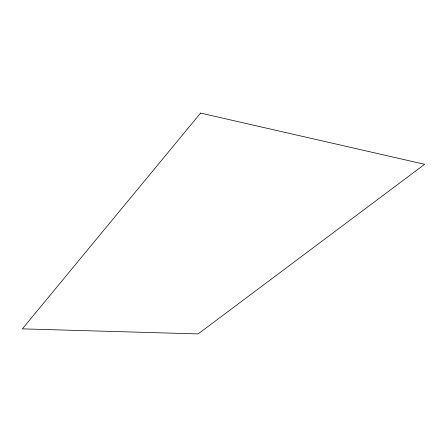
<?xml version="1.0" encoding="UTF-8"?>
<svg xmlns="http://www.w3.org/2000/svg" width="447" height="447" viewBox="0 0 447 447"><rect width="100%" height="100%" fill="white"/><g stroke="black" fill="none" stroke-linecap="round" stroke-linejoin="round"><path stroke-width="0.67" d="M200.58 113.085L22.35 328.863L198.133 333.915L424.65 164.3L200.58 113.085"/></g></svg>
